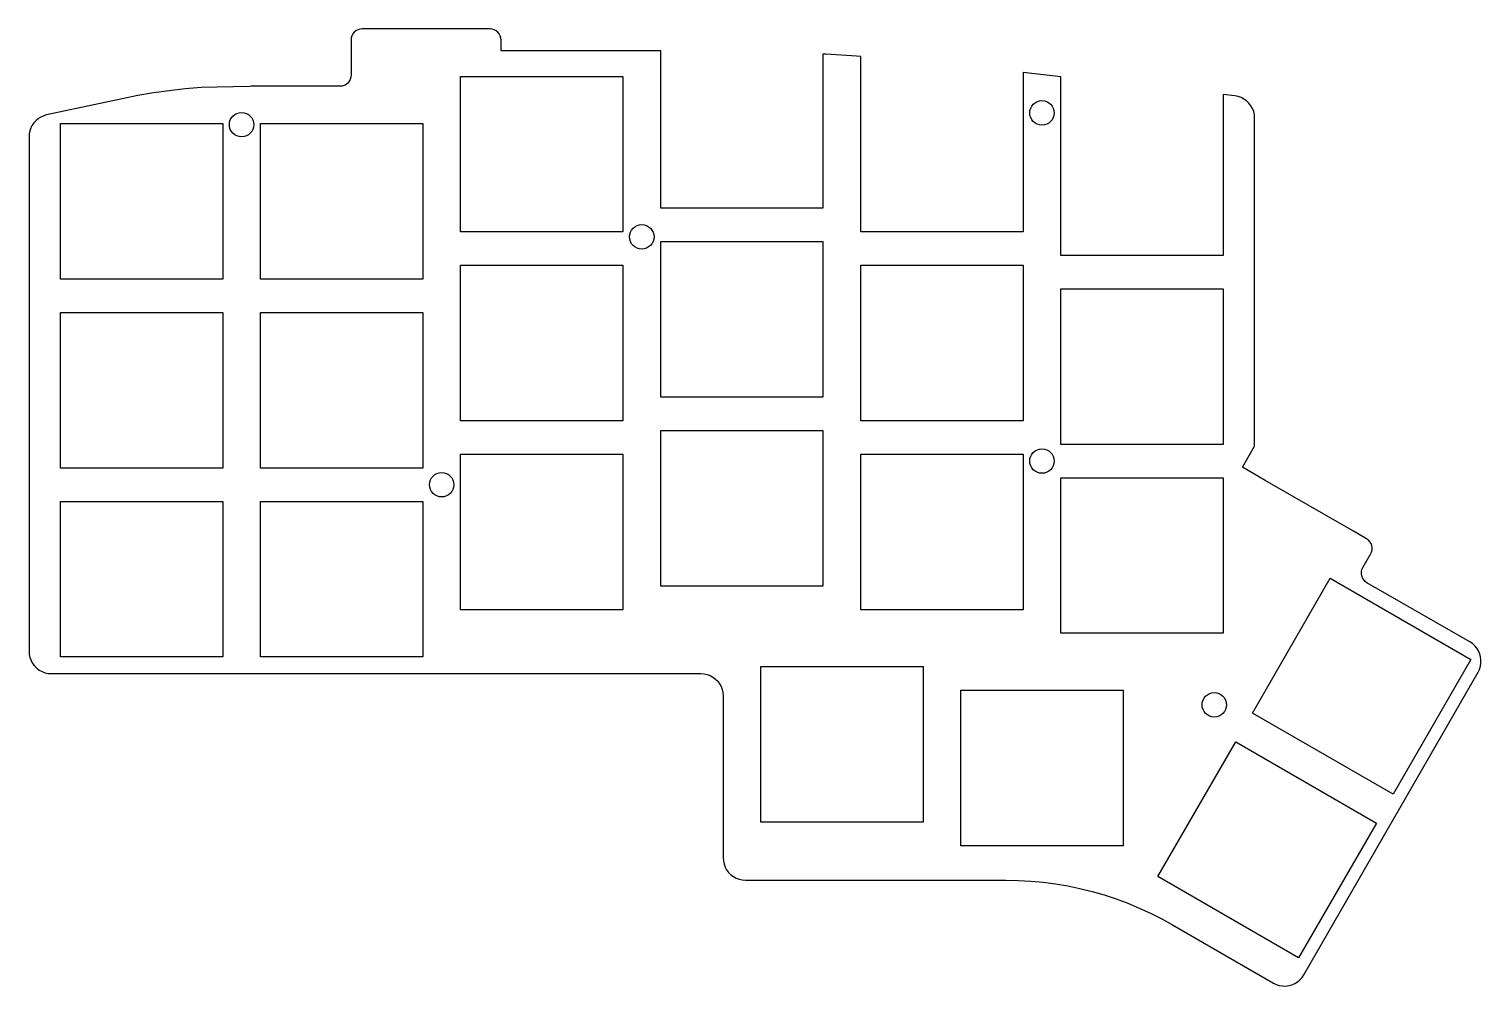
# Model space of a CAD drawing. Header units: millimetres. Extents: x 1 to 131, y -89 to -3.
import ezdxf

# ---------------------------------------------------------------- set-up
doc = ezdxf.new("R2010")
doc.units = ezdxf.units.MM
doc.layers.add('CUTOUTS', color=1, linetype='CONTINUOUS')
doc.layers.add('PERIMETER', color=5, linetype='CONTINUOUS')

msp = doc.modelspace()

# ---------------------------------------------------------------- linework, layer by layer
at = {"layer": 'CUTOUTS'}
for points in [[(39.49, -21.36), (39.49, -7.36), (54.09, -7.36), (54.09, -21.36)], [(3.49, -11.61), (18.09, -11.61), (18.09, -25.61), (3.49, -25.61)], [(21.49, -11.61), (36.09, -11.61), (36.09, -25.61), (21.49, -25.61)], [(57.49, -36.23), (57.49, -22.23), (72.09, -22.23), (72.09, -36.23)], [(54.09, -24.36), (54.09, -38.36), (39.49, -38.36), (39.49, -24.36)], [(90.09, -38.36), (75.49, -38.36), (75.49, -24.36), (90.09, -24.36)], [(108.09, -40.48), (93.49, -40.48), (93.49, -26.48), (108.09, -26.48)], [(3.49, -28.61), (18.09, -28.61), (18.09, -42.61), (3.49, -42.61)], [(36.09, -42.61), (21.49, -42.61), (21.49, -28.61), (36.09, -28.61)], [(72.09, -39.23), (72.09, -53.23), (57.49, -53.23), (57.49, -39.23)], [(54.09, -41.36), (54.09, -55.36), (39.49, -55.36), (39.49, -41.36)], [(90.09, -41.36), (90.09, -55.36), (75.49, -55.36), (75.49, -41.36)], [(108.09, -43.48), (108.09, -57.48), (93.49, -57.48), (93.49, -43.48)], [(3.49, -45.61), (18.09, -45.61), (18.09, -59.61), (3.49, -59.61)], [(36.09, -59.61), (21.49, -59.61), (21.49, -45.61), (36.09, -45.61)], [(117.72, -52.53), (130.37, -59.83), (123.37, -71.96), (110.72, -64.66)], [(66.49, -60.48), (81.09, -60.48), (81.09, -74.48), (66.49, -74.48)], [(84.49, -76.61), (84.49, -62.61), (99.09, -62.61), (99.09, -76.61)], [(114.87, -86.68), (102.22, -79.38), (109.22, -67.26), (121.87, -74.56)]]:
    msp.add_lwpolyline(points, close=True, dxfattribs=at)
for centre in [(91.79, -10.64), (19.79, -11.7), (55.79, -21.8), (91.79, -41.98), (37.79, -44.11), (107.29, -63.92)]:
    msp.add_circle(centre, 1.1, dxfattribs=at)
at = {"layer": 'PERIMETER'}
msp.add_lwpolyline([(63.19, -78.27), (63.29, -78.53), (63.42, -78.78), (63.6, -79.01), (63.8, -79.21), (64.03, -79.38), (64.28, -79.52), (64.54, -79.62), (64.82, -79.68), (65.11, -79.7), (88.54, -79.7), (89.66, -79.72), (90.78, -79.79), (91.9, -79.89), (93.01, -80.04), (94.11, -80.22), (95.21, -80.45), (96.3, -80.72), (97.38, -81.03), (98.45, -81.39), (99.5, -81.78), (100.53, -82.21), (101.55, -82.67), (102.56, -83.18), (103.54, -83.72), (112.62, -88.96), (112.87, -89.09), (113.14, -89.17), (113.43, -89.22), (113.71, -89.23), (114, -89.19), (114.27, -89.12), (114.53, -89.01), (114.78, -88.86), (115, -88.68), (115.19, -88.46), (115.35, -88.23), (131.02, -60.98), (131.14, -60.73), (131.23, -60.45), (131.27, -60.17), (131.28, -59.89), (131.25, -59.6), (131.17, -59.33), (131.06, -59.07), (130.91, -58.82), (130.73, -58.6), (130.52, -58.41), (130.28, -58.25), (121.02, -52.93), (120.86, -52.81), (120.73, -52.67), (120.62, -52.5), (120.55, -52.32), (120.52, -52.13), (120.53, -51.93), (120.57, -51.74), (120.65, -51.56), (121.35, -50.35), (121.44, -50.17), (121.48, -49.98), (121.49, -49.78), (121.45, -49.59), (121.39, -49.4), (121.28, -49.24), (121.15, -49.09), (120.99, -48.98), (119.8, -48.29), (111.88, -43.72), (109.82, -42.53), (110.92, -40.63), (110.92, -11.1), (110.9, -10.81), (110.84, -10.53), (110.73, -10.25), (110.59, -10), (110.41, -9.77), (110.2, -9.57), (109.96, -9.4), (109.7, -9.26), (109.43, -9.17), (109.14, -9.11), (108.09, -9), (108.09, -23.48), (93.49, -23.48), (93.49, -7.39), (90.09, -7.01), (90.09, -21.36), (75.49, -21.36), (75.49, -5.56), (75.11, -5.53), (72.37, -5.36), (72.09, -5.35), (72.09, -19.23), (57.49, -19.23), (57.49, -5.06), (43.14, -5.06), (43.14, -4.09), (43.12, -3.9), (43.06, -3.71), (42.97, -3.54), (42.85, -3.39), (42.69, -3.26), (42.52, -3.17), (42.33, -3.11), (42.14, -3.09), (30.64, -3.09), (30.44, -3.11), (30.26, -3.17), (30.08, -3.26), (29.93, -3.39), (29.81, -3.54), (29.71, -3.71), (29.66, -3.9), (29.64, -4.09), (29.64, -7.25), (29.62, -7.44), (29.56, -7.63), (29.47, -7.8), (29.35, -7.96), (29.19, -8.08), (29.02, -8.17), (28.83, -8.23), (28.64, -8.25), (20.64, -8.25), (20.5, -8.26), (16.14, -8.37), (14.71, -8.49), (13.29, -8.65), (11.87, -8.85), (10.46, -9.09), (9.06, -9.37), (2.25, -10.83), (1.99, -10.91), (1.74, -11.02), (1.51, -11.16), (1.3, -11.33), (1.11, -11.53), (0.96, -11.75), (0.83, -11.99), (0.74, -12.25), (0.69, -12.52), (0.67, -12.79), (0.67, -59.11), (0.69, -59.39), (0.75, -59.67), (0.85, -59.94), (0.99, -60.19), (1.16, -60.42), (1.36, -60.62), (1.59, -60.79), (1.84, -60.93), (2.11, -61.03), (2.39, -61.09), (2.67, -61.11), (61.11, -61.11), (61.39, -61.13), (61.67, -61.19), (61.94, -61.29), (62.19, -61.43), (62.42, -61.6), (62.62, -61.8), (62.79, -62.03), (62.93, -62.28), (63.03, -62.54), (63.09, -62.82), (63.11, -63.11), (63.11, -77.7), (63.13, -77.99)], close=True, dxfattribs=at)

doc.saveas('drawing.dxf')
